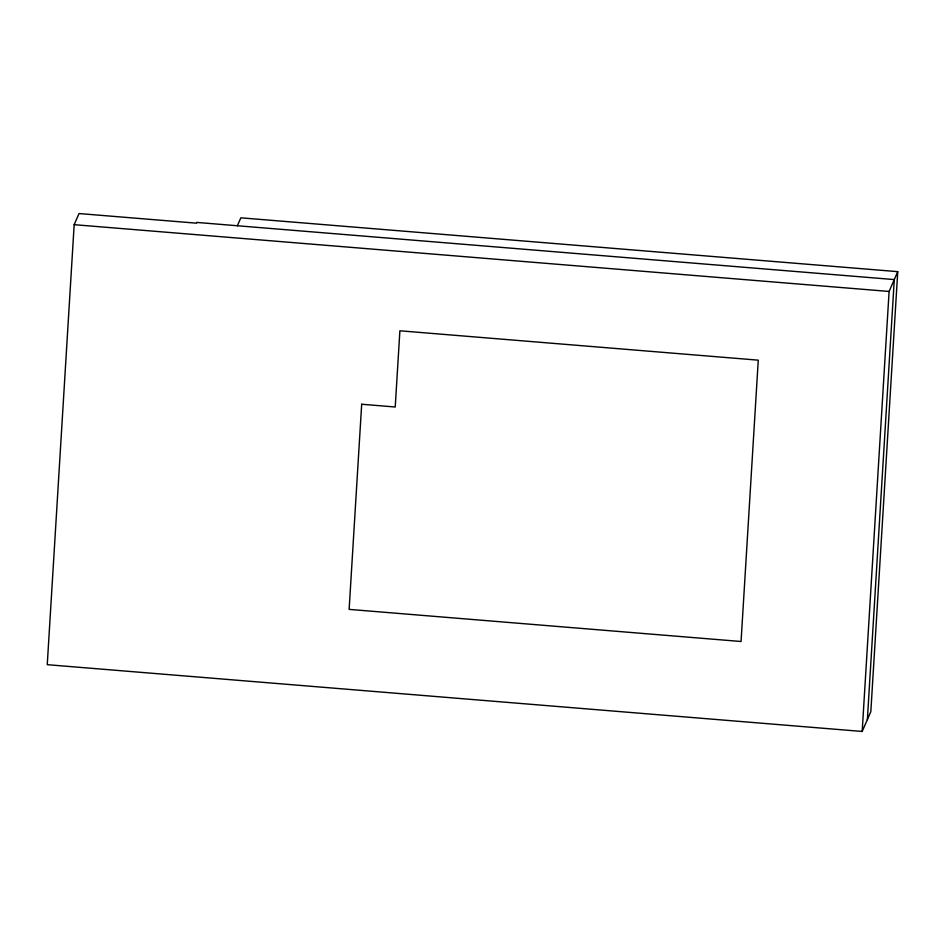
<?xml version="1.0" encoding="UTF-8"?>
<svg xmlns="http://www.w3.org/2000/svg" width="945" height="945" viewBox="0 0 945 945"><rect width="100%" height="100%" fill="white"/><g stroke="black" fill="none" stroke-linecap="round" stroke-linejoin="round"><path stroke-width="1.42" d="M867.368 719.594L894.289 279.578L196.843 222.429L196.525 223.174L79.026 213.546L74.171 224.674L47.25 664.678L862.183 731.454L870.829 711.656L897.75 271.652L240.833 217.822L237.372 225.749M862.183 731.454L889.103 291.45L897.75 271.652M74.171 224.674L889.103 291.45M361.687 404.247L349.13 609.383L741.057 641.501L758.268 360.163L399.889 330.797L395.223 407L361.687 404.247"/></g></svg>
